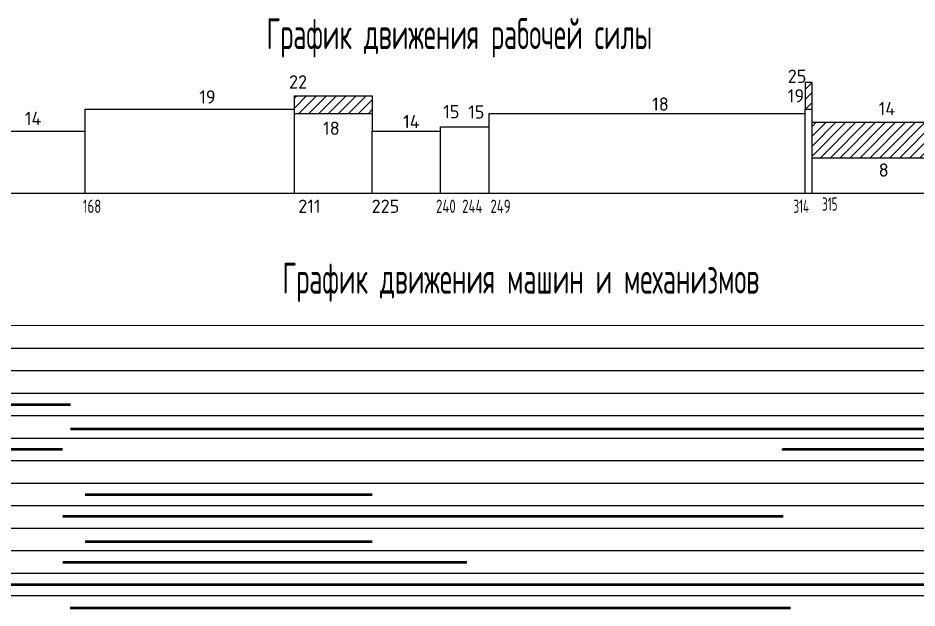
# Paper-space layout 'кал.план' of a CAD drawing. Header units: millimetres. Extents: x 0 to 2359, y 0 to 678.
# Drawn here: x 353 to 556.3, y 152.5 to 285.9 of the extents above; entities that cross this region are included whole.
import ezdxf

# ---------------------------------------------------------------- set-up
doc = ezdxf.new("R2010")
doc.units = ezdxf.units.MM
doc.header["$LTSCALE"] = 0.5
for name, color, linetype, lineweight in [('ТОЛСТЫЕ', 1, 'Continuous', 50), ('тонкая', 7, 'Continuous', 20), ('ТОНКИЕе', 7, 'Continuous', 25)]:
    doc.layers.add(name, color=color, linetype=linetype, lineweight=lineweight)
doc.layers.add('тонкие', color=7, linetype='Continuous')
doc.styles.add('Наклонный', font='isocpeur.ttf', dxfattribs={"width": 0.7, "height": 3.5})
doc.styles.add('Наклонный 5', font='isocpeur.ttf', dxfattribs={"height": 7})
pattern_1 = [(45, (16.3761, 41.5182), (-1.122532, 1.122532), [])]

psp = doc.layouts.new('кал.план')

# ---------------------------------------------------------------- hatches: boundary and pattern name
at = {"layer": 'тонкие', "transparency": 33554687}
h = psp.add_hatch(dxfattribs=at)
h.set_pattern_fill('ANSI31', scale=0.5)
h.set_pattern_definition([(45, (-1.3811, 2e-13), (-1.122532, 1.122532), [])])
h.paths.add_polyline_path([(532.5713, 271.2775), (530.9779, 271.2775), (530.9779, 265.2775), (532.5713, 265.2775)])
h = psp.add_hatch(dxfattribs=at)
h.set_pattern_fill('ANSI31', scale=0.5)
h.set_pattern_definition(pattern_1)
h.paths.add_polyline_path([(415.4779, 268.2775), (415.4779, 264.2775), (433.0779, 264.2775), (433.0779, 268.2775)])
h = psp.add_hatch(dxfattribs=at)
h.set_pattern_fill('ANSI31', scale=0.5)
h.set_pattern_definition(pattern_1)
h.paths.add_polyline_path([(532.5713, 262.2775), (532.5713, 254.2775), (562.7779, 254.2775), (562.7779, 262.2775)])

# ---------------------------------------------------------------- linework, layer by layer
at = {"layer": 'ТОЛСТЫЕ', "color": 0}
for points in [[(312.0779, 198.5154), (364.8779, 198.5154)], [(364.8779, 192.9824), (559.5779, 192.9824)], [(363.0102, 188.2827), (310.3102, 188.2827), (310.3102, 188.2827)], [(557.883, 188.2827), (525.883, 188.2827), (525.883, 188.2827)], [(368.1779, 178.1228), (433.0779, 178.1228)], [(526.0279, 173.1328), (363.1279, 173.1328)], [(368.1779, 167.5395), (433.0779, 167.5395)], [(363.1279, 162.798), (454.4832, 162.798)], [(310.3279, 157.7652), (557.8279, 157.7652)], [(527.6779, 152.471), (364.7779, 152.471)]]:
    psp.add_lwpolyline(points, dxfattribs=at)
at = {"layer": 'тонкая'}
psp.add_line((179.9766, 216.3403), (783.9976, 216.3403), dxfattribs=at)
psp.add_line((179.9766, 216.3403), (783.9976, 216.3403), dxfattribs=at)
at = {"layer": 'ТОНКИЕе', "color": 0}
for points in [[(532.5713, 265.2775), (532.5713, 271.2775), (530.9779, 271.2775)], [(530.9779, 271.2775), (530.9779, 265.2775)], [(415.4779, 264.2775), (415.4779, 268.2775), (433.0779, 268.2775)], [(433.0779, 268.2775), (433.0779, 260.2775)], [(368.1779, 246.2775), (368.1779, 265.2775), (415.4779, 265.2775)], [(530.9779, 246.2775), (530.9779, 265.2775), (532.5713, 265.2775)], [(532.5713, 246.2775), (532.5713, 265.2775)], [(415.4779, 246.2775), (415.4779, 264.2775), (433.0779, 264.2775)], [(459.5332, 246.2775), (459.5332, 264.2775), (530.9779, 264.2775)], [(448.5332, 246.2775), (448.5332, 261.2775), (459.5332, 261.2775)], [(532.5713, 262.2775), (562.7779, 262.2775)], [(334.6779, 260.2775), (334.6779, 260.2775), (368.1779, 260.2775)], [(433.0779, 246.2775), (433.0779, 260.2775), (448.5332, 260.2775)], [(532.5713, 254.2775), (562.7779, 254.2775)], [(179.9766, 246.2775), (179.9766, 246.2775), (835.0374, 246.2775)], [(179.9766, 211.2507), (783.9976, 211.2507)], [(179.9766, 206.1611), (783.9976, 206.1611)], [(179.9766, 201.0715), (783.9976, 201.0715)], [(179.9766, 195.982), (783.9976, 195.982)], [(179.9766, 190.8924), (783.9976, 190.8924)], [(179.9766, 185.8028), (783.9976, 185.8028)], [(179.9766, 180.7133), (783.9976, 180.7133)], [(179.9766, 175.6237), (783.9976, 175.6237)], [(179.9766, 175.6237), (783.9976, 175.6237)], [(179.9766, 170.5341), (783.9976, 170.5341)], [(179.9766, 170.5341), (783.9976, 170.5341)], [(179.9766, 165.4446), (783.9976, 165.4446)], [(179.9766, 165.4446), (783.9976, 165.4446)], [(179.9766, 160.355), (783.9976, 160.355)], [(179.9766, 160.355), (783.9976, 160.355)], [(179.9766, 155.2654), (783.9976, 155.2654)], [(179.9766, 155.2654), (783.9976, 155.2654)], [(411.1142, 152.471), (432.0142, 152.471)]]:
    psp.add_lwpolyline(points, dxfattribs=at)

# ---------------------------------------------------------------- texts
at = {"layer": 'тонкая', "style": 'Наклонный', "width": 0.6}
for s, p in [('График движения рабочей силы', (409.151, 278.815)), ('График движения машин и механизмов', (412.7778, 223.5487))]:
    psp.add_text(s, height=7, dxfattribs=at).set_placement(p)
at = {"layer": 'ТОНКИЕе', "color": 0, "char_height": 3, "attachment_point": 1, "style": 'Наклонный 5'}
for s, width, insert in [('22', 2.585866, (414.2685, 272.9099)), ('25', 2.585866, (527.0702, 274.1966)), ('19', 2.585866, (393.9539, 269.5059)), ('19', 2.585866, (527.0702, 269.7694)), ('18', 2.585866, (496.3974, 267.899)), ('14', 2.585866, (547.6414, 266.8873)), ('14', 2.585866, (354.5129, 264.6479)), ('15', 2.585866, (449.1383, 266.1944)), ('15', 2.585866, (454.7866, 266.1112)), ('18', 2.585866, (421.9685, 262.43)), ('14', 2.585866, (440.0702, 263.9394)), ('8', 2.585866, (547.6414, 252.9789)), ('{\\W0.7;168}', 2.585866, (367.6328, 244.7992)), ('211', 2.585866, (416.3482, 244.7992)), ('225', 2.585866, (432.9374, 244.7992)), ('{\\W0.7;240}', 2.585866, (447.5267, 244.7992)), ('{\\W0.7;244}', 3, (453.4366, 244.7992)), ('{\\W0.7;249}', 2.585866, (459.8288, 244.7992))]:
    psp.add_mtext_dynamic_manual_height_columns(s, width=width, gutter_width=35, heights=[0], dxfattribs=dict(at, insert=insert))
at = {"layer": 'ТОНКИЕе', "color": 0, "char_height": 3, "attachment_point": 1, "line_spacing_factor": 0.4, "style": 'Наклонный 5'}
for s, insert in [('{\\W0.6;314}', (528.3712, 244.7992)), ('{\\W0.6;315}', (534.8509, 245.291))]:
    psp.add_mtext_dynamic_manual_height_columns(s, width=2.585866, gutter_width=35, heights=[0], dxfattribs=dict(at, insert=insert))

doc.saveas('drawing.dxf')
